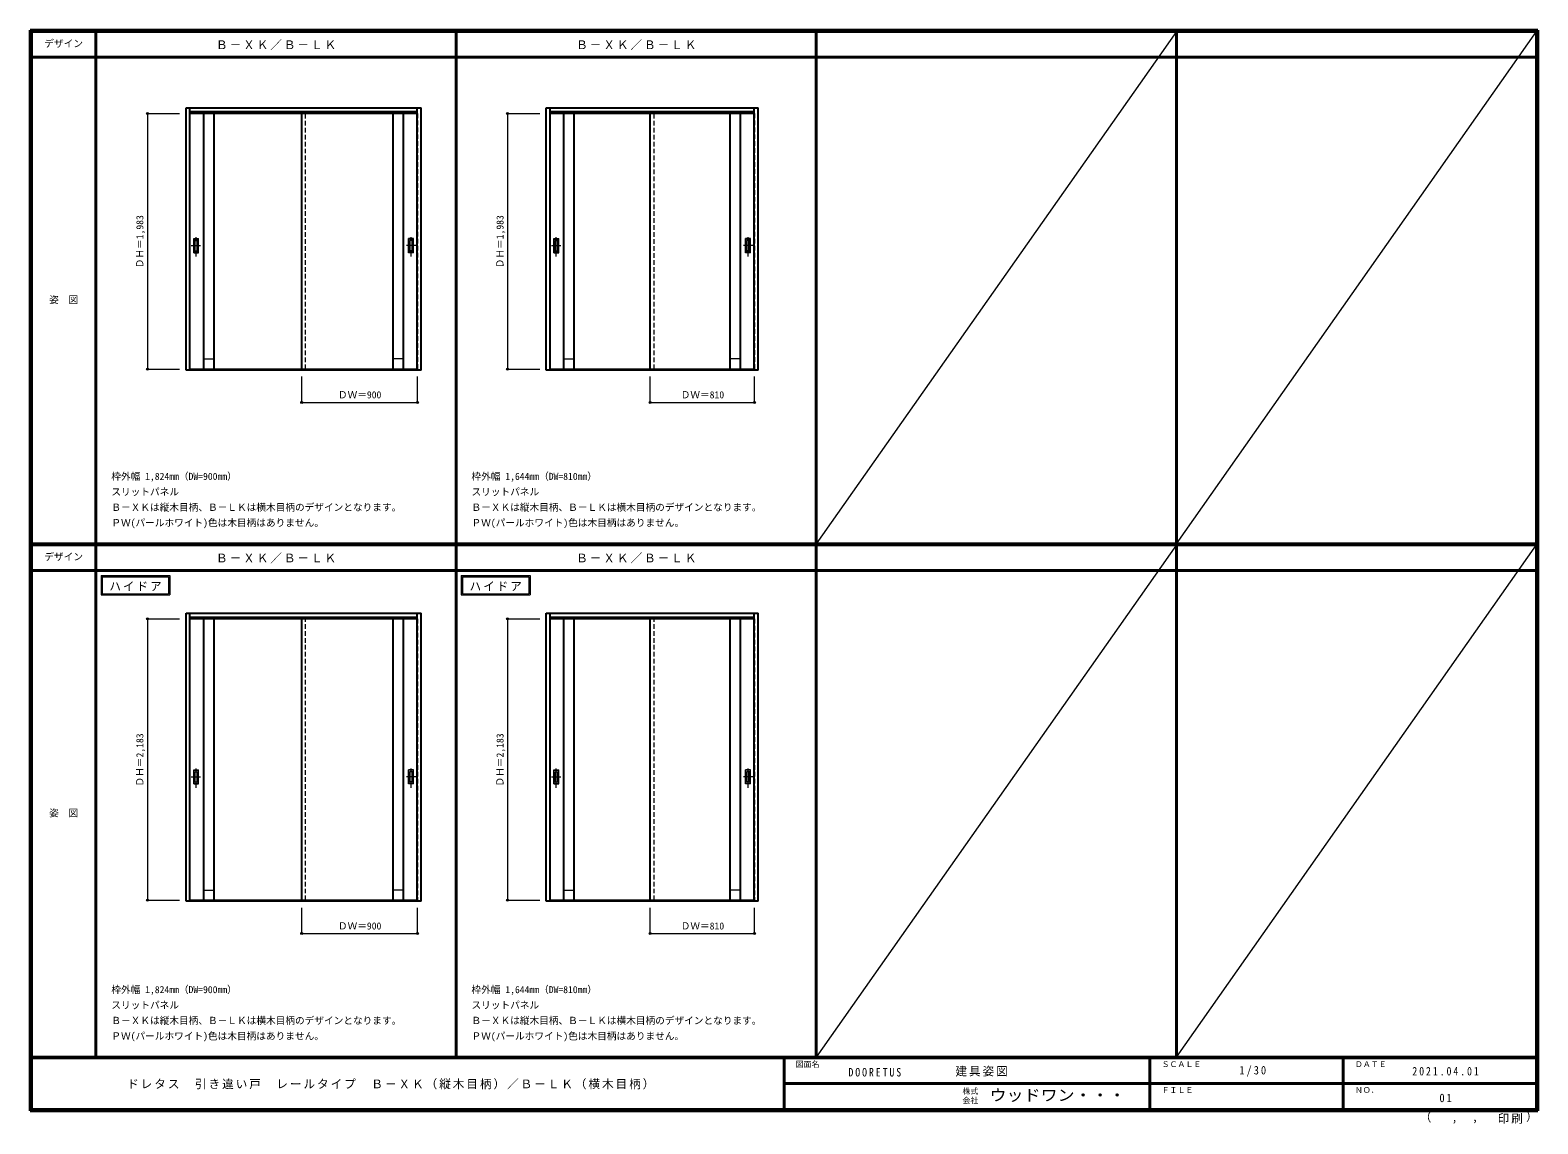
# Model space of a CAD drawing. Units: millimetres, scale not verified. Extents: x -6000 to 5700, y -4307 to 4175.
import ezdxf
from ezdxf.enums import TextEntityAlignment as Align

# ---------------------------------------------------------------- set-up
doc = ezdxf.new("R2010")
doc.units = ezdxf.units.MM
doc.header["$LTSCALE"] = 30
doc.header["$PDMODE"] = 32
doc.header["$PDSIZE"] = 15
doc.linetypes.add('CHAIN1', pattern=[8, 5, -1, 1, -1])
doc.linetypes.add('DASHED1', pattern=[1.8, 1.2, -0.6])
for name, color, linetype, lineweight in [('0-2_扉', 4, 'DASHED1', 9), ('0-3_仕上げ', 3, 'Continuous', 25), ('0-4_枠', 3, 'Continuous', 25), ('0-6_引手', 7, 'Continuous', 18), ('0-A_文字', 7, 'Continuous', 18), ('0-B_寸法', 4, 'Continuous', 9), ('F-1_枠', 6, 'Continuous', 40), ('F-A_文字', 7, 'Continuous', 18)]:
    doc.layers.add(name, color=color, linetype=linetype, lineweight=lineweight)
doc.styles.add('ＭＳ ゴシック', font='')
doc.styles.get('ＭＳ ゴシック').set_extended_font_data('MS Gothic')

msp = doc.modelspace()

# ---------------------------------------------------------------- linework, layer by layer
at = {"layer": '0-2_扉'}
for p, q in [((-4763, 3529), (-4763, 1546)), ((-4760, 3529), (-4763, 3529)), ((-3863, 1546), (-3863, 3529)), ((-2996, 3529), (-2993, 3529)), ((-2993, 3529), (-2993, 1546)), ((-1968, 3529), (-1968, 1546)), ((-1965, 3529), (-1968, 3529)), ((-1158, 1546), (-1158, 3529)), ((-381, 3529), (-378, 3529)), ((-4763, 1546), (-4760, 1546)), ((-2993, 1546), (-2996, 1546)), ((-1968, 1546), (-1965, 1546)), ((-4763, -390.25), (-4763, -2573.25)), ((-4760, -390.25), (-4763, -390.25)), ((-3863, -2573.25), (-3863, -390.25)), ((-2996, -390.25), (-2993, -390.25)), ((-2993, -390.25), (-2993, -2573.25)), ((-1968, -390.25), (-1968, -2573.25)), ((-1965, -390.25), (-1968, -390.25)), ((-1158, -2573.25), (-1158, -390.25)), ((-381, -390.25), (-378, -390.25)), ((-378, -390.25), (-378, -2573.25)), ((-4763, -2573.25), (-4760, -2573.25)), ((-2993, -2573.25), (-2996, -2573.25)), ((-1968, -2573.25), (-1965, -2573.25)), ((-378, -2573.25), (-381, -2573.25))]:
    msp.add_line(p, q, dxfattribs=at)
at = {"layer": '0-2_扉', "color": 3, "linetype": 'Continuous', "lineweight": 25}
for p, q in [((-2996, 3529), (-4760, 3529)), ((-3893, 1546), (-3893, 3529)), ((-381, 3529), (-1965, 3529)), ((-1188, 1546), (-1188, 3529)), ((-4760, 1546), (-2996, 1546)), ((-1965, 1546), (-381, 1546)), ((-2996, -390.25), (-4760, -390.25)), ((-3893, -2573.25), (-3893, -390.25)), ((-381, -390.25), (-1965, -390.25)), ((-1188, -2573.25), (-1188, -390.25)), ((-4760, -2573.25), (-2996, -2573.25)), ((-2996, -2573.05), (-2996, -2572.71)), ((-1965, -2573.25), (-381, -2573.25)), ((-381, -2573.05), (-381, -2572.71))]:
    msp.add_line(p, q, dxfattribs=at)
at = {"layer": '0-2_扉'}
msp.add_lwpolyline([(-378, 3529), (-378, 1546), (-381, 1546)], dxfattribs=at)
at = {"layer": '0-3_仕上げ'}
for p, q in [((-4653, 1546), (-4653, 3529)), ((-4573, 1546), (-4573, 3529)), ((-3183, 1546), (-3183, 3529)), ((-3103, 1546), (-3103, 3529)), ((-1858, 1546), (-1858, 3529)), ((-1778, 1546), (-1778, 3529)), ((-568, 1546), (-568, 3529)), ((-488, 1546), (-488, 3529)), ((-4653, -2573.47), (-4653, -390.25)), ((-4573, -2573.47), (-4573, -390.25)), ((-3183, -2573.47), (-3183, -390.25)), ((-3103, -2573.47), (-3103, -390.25)), ((-1858, -2573.47), (-1858, -390.25)), ((-1778, -2573.47), (-1778, -390.25)), ((-568, -2573.47), (-568, -390.25)), ((-488, -2573.47), (-488, -390.25))]:
    msp.add_line(p, q, dxfattribs=at)
at = {"layer": '0-3_仕上げ', "color": 7, "lineweight": 18}
for p, q in [((-4653, 1626), (-4573, 1626)), ((-3103, 1626), (-3183, 1626)), ((-1858, 1626), (-1778, 1626)), ((-488, 1626), (-568, 1626)), ((-4653, -2493.47), (-4573, -2493.47)), ((-3103, -2493.47), (-3183, -2493.47)), ((-1858, -2493.47), (-1778, -2493.47)), ((-488, -2493.47), (-568, -2493.47))]:
    msp.add_line(p, q, dxfattribs=at)
at = {"layer": '0-4_枠'}
for p, q in [((-4790, 1538), (-4790, 3573)), ((-4790, 3573), (-2966, 3573)), ((-4760, 1538), (-4760, 3573)), ((-4760, 3543), (-2996, 3543)), ((-2996, 1546.54), (-2996, 3573)), ((-2966, 1538), (-2966, 3573)), ((-1995, 1538), (-1995, 3573)), ((-1995, 3573), (-351, 3573)), ((-1965, 1538), (-1965, 3573)), ((-1965, 3543), (-381, 3543)), ((-381, 1546.54), (-381, 3573)), ((-351, 1538), (-351, 3573)), ((-4760, 1538), (-4790, 1538)), ((-2996, 1541), (-4760, 1541)), ((-2996, 1538), (-4760, 1538)), ((-2996, 1546.2), (-2996, 1546.54)), ((-2996, 1538), (-2996, 1546.2)), ((-2966, 1538), (-2996, 1538)), ((-1965, 1538), (-1995, 1538)), ((-381, 1541), (-1965, 1541)), ((-381, 1538), (-1965, 1538)), ((-381, 1546.2), (-381, 1546.54)), ((-381, 1538), (-381, 1546.2)), ((-351, 1538), (-381, 1538)), ((-4790, -346.25), (-2966, -346.25)), ((-4790, -2581.25), (-4790, -346.25)), ((-4760, -2581.25), (-4760, -346.25)), ((-2996, -2572.71), (-2996, -346.25)), ((-2966, -2581.25), (-2966, -346.25)), ((-1995, -2581.25), (-1995, -346.25)), ((-1995, -346.25), (-351, -346.25)), ((-1965, -2581.25), (-1965, -346.25)), ((-381, -2572.71), (-381, -346.25)), ((-351, -2581.25), (-351, -346.25)), ((-4760, -376.25), (-2996, -376.25)), ((-1965, -376.25), (-381, -376.25)), ((-2996, -2581.25), (-2996, -2573.05)), ((-381, -2581.25), (-381, -2573.05)), ((-4760, -2581.25), (-4790, -2581.25)), ((-2996, -2578.25), (-4760, -2578.25)), ((-2996, -2581.25), (-4760, -2581.25)), ((-2966, -2581.25), (-2996, -2581.25)), ((-1965, -2581.25), (-1995, -2581.25)), ((-381, -2578.25), (-1965, -2578.25)), ((-381, -2581.25), (-1965, -2581.25)), ((-351, -2581.25), (-381, -2581.25))]:
    msp.add_line(p, q, dxfattribs=at)
at = {"layer": '0-6_引手', "linetype": 'CHAIN1'}
for p, q in [((-4712, 2418.52), (-4712, 2589.37)), ((-3044, 2418.52), (-3044, 2589.37)), ((-1917, 2418.52), (-1917, 2589.37)), ((-429, 2418.52), (-429, 2589.37)), ((-4750.07, 2503.75), (-4677.56, 2503.75)), ((-3005.93, 2503.75), (-3078.44, 2503.75)), ((-1955.07, 2503.75), (-1882.56, 2503.75)), ((-390.93, 2503.75), (-463.44, 2503.75)), ((-4750.07, -1615.5), (-4677.56, -1615.5)), ((-4712, -1700.73), (-4712, -1529.88)), ((-3005.93, -1615.5), (-3078.44, -1615.5)), ((-3044, -1700.73), (-3044, -1529.88)), ((-1955.07, -1615.5), (-1882.56, -1615.5)), ((-1917, -1700.73), (-1917, -1529.88)), ((-390.93, -1615.5), (-463.44, -1615.5)), ((-429, -1700.73), (-429, -1529.88))]:
    msp.add_line(p, q, dxfattribs=at)
at = {"layer": '0-6_引手'}
for p, q in [((-4731, 2558.75), (-4693, 2558.75)), ((-4731, 2448.75), (-4731, 2558.75)), ((-4724.5, 2542.75), (-4699.5, 2542.75)), ((-4724.5, 2464.75), (-4724.5, 2542.75)), ((-4724.5, 2464.75), (-4699.5, 2464.75)), ((-4699.5, 2464.75), (-4699.5, 2542.75)), ((-4693, 2448.75), (-4693, 2558.75)), ((-3025, 2558.75), (-3063, 2558.75)), ((-3063, 2448.75), (-3063, 2558.75)), ((-3031.5, 2542.75), (-3056.5, 2542.75)), ((-3056.5, 2464.75), (-3056.5, 2542.75)), ((-3031.5, 2464.75), (-3056.5, 2464.75)), ((-3031.5, 2464.75), (-3031.5, 2542.75)), ((-3025, 2448.75), (-3025, 2558.75)), ((-1929.5, 2464.75), (-1929.5, 2542.75)), ((-1929.5, 2542.75), (-1904.5, 2542.75)), ((-1929.5, 2464.75), (-1904.5, 2464.75)), ((-1904.5, 2464.75), (-1904.5, 2542.75)), ((-1898, 2448.75), (-1898, 2558.75)), ((-410, 2558.75), (-448, 2558.75)), ((-448, 2448.75), (-448, 2558.75)), ((-416.5, 2542.75), (-441.5, 2542.75)), ((-441.5, 2464.75), (-441.5, 2542.75)), ((-416.5, 2464.75), (-441.5, 2464.75)), ((-416.5, 2464.75), (-416.5, 2542.75)), ((-410, 2448.75), (-410, 2558.75)), ((-4731, 2448.75), (-4693, 2448.75)), ((-3025, 2448.75), (-3063, 2448.75)), ((-1936, 2448.75), (-1898, 2448.75)), ((-410, 2448.75), (-448, 2448.75)), ((-4731, -1560.5), (-4693, -1560.5)), ((-4731, -1670.5), (-4731, -1560.5)), ((-4724.5, -1576.5), (-4699.5, -1576.5)), ((-4724.5, -1654.5), (-4724.5, -1576.5)), ((-4699.5, -1654.5), (-4699.5, -1576.5)), ((-4693, -1670.5), (-4693, -1560.5)), ((-3025, -1560.5), (-3063, -1560.5)), ((-3063, -1670.5), (-3063, -1560.5)), ((-3031.5, -1576.5), (-3056.5, -1576.5)), ((-3056.5, -1654.5), (-3056.5, -1576.5)), ((-3031.5, -1654.5), (-3031.5, -1576.5)), ((-3025, -1670.5), (-3025, -1560.5)), ((-1936, -1560.5), (-1898, -1560.5)), ((-1936, -1670.5), (-1936, -1560.5)), ((-1929.5, -1576.5), (-1904.5, -1576.5)), ((-1929.5, -1654.5), (-1929.5, -1576.5)), ((-1904.5, -1654.5), (-1904.5, -1576.5)), ((-1898, -1670.5), (-1898, -1560.5)), ((-410, -1560.5), (-448, -1560.5)), ((-448, -1670.5), (-448, -1560.5)), ((-416.5, -1576.5), (-441.5, -1576.5)), ((-441.5, -1654.5), (-441.5, -1576.5)), ((-416.5, -1654.5), (-416.5, -1576.5)), ((-410, -1670.5), (-410, -1560.5)), ((-4731, -1670.5), (-4693, -1670.5)), ((-4724.5, -1654.5), (-4699.5, -1654.5)), ((-3025, -1670.5), (-3063, -1670.5)), ((-3031.5, -1654.5), (-3056.5, -1654.5)), ((-1936, -1670.5), (-1898, -1670.5)), ((-1929.5, -1654.5), (-1904.5, -1654.5)), ((-410, -1670.5), (-448, -1670.5)), ((-416.5, -1654.5), (-441.5, -1654.5))]:
    msp.add_line(p, q, dxfattribs=at)
at = {"layer": '0-6_引手', "linetype": 'DASHED1'}
for p, q in [((-4696, 2452.75), (-4696, 2554.75)), ((-3060, 2452.75), (-3060, 2554.75)), ((-1933, 2554.75), (-1901, 2554.75)), ((-1933, 2452.75), (-1933, 2554.75)), ((-445, 2452.75), (-445, 2554.75)), ((-4728, 2452.75), (-4696, 2452.75)), ((-3028, 2452.75), (-3060, 2452.75)), ((-413, 2452.75), (-445, 2452.75)), ((-4696, -1666.5), (-4696, -1564.5)), ((-3060, -1666.5), (-3060, -1564.5)), ((-1901, -1666.5), (-1901, -1564.5)), ((-445, -1666.5), (-445, -1564.5)), ((-4728, -1666.5), (-4696, -1666.5)), ((-3028, -1666.5), (-3060, -1666.5)), ((-1933, -1666.5), (-1901, -1666.5)), ((-413, -1666.5), (-445, -1666.5))]:
    msp.add_line(p, q, dxfattribs=at)
for points in [[(-4728, 2452.75), (-4728, 2554.75), (-4696, 2554.75)], [(-3028, 2452.75), (-3028, 2554.75), (-3060, 2554.75)], [(-1933, 2452.75), (-1901, 2452.75), (-1901, 2554.75)], [(-413, 2452.75), (-413, 2554.75), (-445, 2554.75)], [(-4728, -1666.5), (-4728, -1564.5), (-4696, -1564.5)], [(-3028, -1666.5), (-3028, -1564.5), (-3060, -1564.5)], [(-1933, -1666.5), (-1933, -1564.5), (-1901, -1564.5)], [(-413, -1666.5), (-413, -1564.5), (-445, -1564.5)]]:
    msp.add_lwpolyline(points, dxfattribs=at)
at = {"layer": '0-6_引手'}
msp.add_lwpolyline([(-1936, 2448.75), (-1936, 2558.75), (-1898, 2558.75)], dxfattribs=at)
at = {"layer": '0-A_文字'}
for p, q in [((-5450, -55.5), (-5450, -205.5)), ((-5440, -65.5), (-4925.67, -65.5)), ((-4925.67, -65.5), (-4925.67, -195.5)), ((-2655, -55.5), (-2655, -205.5)), ((-2645, -65.5), (-2130.67, -65.5)), ((-2130.67, -65.5), (-2130.67, -195.5)), ((-5450, -205.5), (-4915.67, -205.5)), ((-2655, -205.5), (-2120.67, -205.5))]:
    msp.add_line(p, q, dxfattribs=at)
for points in [[(-5450, -55.5), (-4915.67, -55.5), (-4915.67, -205.5)], [(-5440, -65.5), (-5440, -195.5), (-4925.67, -195.5)], [(-2655, -55.5), (-2120.67, -55.5), (-2120.67, -205.5)], [(-2645, -65.5), (-2645, -195.5), (-2130.67, -195.5)]]:
    msp.add_lwpolyline(points, dxfattribs=at)
at = {"layer": '0-B_寸法'}
for p, q in [((-5090, 3529), (-4840, 3529)), ((-5090, 3529), (-5090, 1546)), ((-2295, 3529), (-2045, 3529)), ((-2295, 3529), (-2295, 1546)), ((-5090, 1546), (-4840, 1546)), ((-2295, 1546), (-2045, 1546)), ((-3893, 1288), (-3893, 1488)), ((-2993, 1288), (-2993, 1488)), ((-1188, 1288), (-1188, 1488)), ((-378, 1288), (-378, 1488)), ((-3893, 1288), (-2993, 1288)), ((-1188, 1288), (-378, 1288)), ((-5090, -390.25), (-4840, -390.25)), ((-5090, -390.25), (-5090, -2573.25)), ((-2295, -390.25), (-2045, -390.25)), ((-2295, -390.25), (-2295, -2573.25)), ((-5090, -2573.25), (-4840, -2573.25)), ((-2295, -2573.25), (-2045, -2573.25)), ((-3893, -2831.25), (-3893, -2631.25)), ((-2993, -2831.25), (-2993, -2631.25)), ((-1188, -2831.25), (-1188, -2631.25)), ((-378, -2831.25), (-378, -2631.25)), ((-3893, -2831.25), (-2993, -2831.25)), ((-1188, -2831.25), (-378, -2831.25))]:
    msp.add_line(p, q, dxfattribs=at)
at = {"layer": '0-B_寸法', "color": 7}
for p in [(-5090, 3529), (-2295, 3529), (-5090, 1546), (-2295, 1546), (-3893, 1288), (-2993, 1288), (-1188, 1288), (-378, 1288), (-5090, -390.25), (-2295, -390.25), (-5090, -2573.25), (-2295, -2573.25), (-3893, -2831.25), (-2993, -2831.25), (-1188, -2831.25), (-378, -2831.25)]:
    msp.add_point(p, dxfattribs=at)
at = {"layer": 'F-1_枠'}
for p, q in [((-6000, 4175), (5700, 4175)), ((-6000, 4175), (-6000, -4205)), ((-6000, 4170), (5700, 4170)), ((-6000, 4165), (5700, 4165)), ((-5995, 4175), (-5995, -4205)), ((-5990, 4175), (-5990, -4205)), ((-5490, 4175), (-5490, -3790)), ((-2695, -3790), (-2695, 4175)), ((100, -3790), (100, 4175)), ((2895, -3790), (2895, 4175)), ((5690, 4175), (5690, -4205)), ((5695, 4175), (5695, -4205)), ((5700, 4175), (5700, -4205)), ((-6000, 3965), (5700, 3965)), ((-6000, 190.5), (5700, 190.5)), ((-6000, 187.5), (5700, 187.5)), ((-6000, 184.5), (5700, 184.5)), ((-6000, -15.5), (5700, -15.5)), ((5700, -3790), (-6000, -3790)), ((5700, -3795), (-6000, -3795)), ((-150, -3795), (-150, -4195)), ((2690, -3795), (2690, -4195)), ((4190, -3795), (4190, -4195)), ((-150, -3995), (5690, -3995.01)), ((5700, -4195), (-6000, -4195)), ((5700, -4200), (-6000, -4200)), ((5700, -4205), (-6000, -4205))]:
    msp.add_line(p, q, dxfattribs=at)
at = {"layer": 'F-A_文字'}
for p, q in [((2895, 4165), (100, 190.5)), ((2895, 190.5), (5690, 4165)), ((2895, 184.5), (100, -3790)), ((2895, -3790), (5690, 184.5))]:
    msp.add_line(p, q, dxfattribs=at)

# ---------------------------------------------------------------- texts
at = {"layer": '0-A_文字', "style": 'ＭＳ ゴシック'}
for s, p in [('枠外幅 1,824mm（DW=900mm）', (-5370, 670.5)), ('枠外幅 1,644mm（DW=810mm）', (-2575, 670.5)), ('スリットパネル', (-5370, 550.5)), ('スリットパネル', (-2575, 550.5)), ('Ｂ－ＸＫは縦木目柄、Ｂ－ＬＫは横木目柄のデザインとなります。', (-5370, 430.5)), ('Ｂ－ＸＫは縦木目柄、Ｂ－ＬＫは横木目柄のデザインとなります。', (-2575, 430.5)), ('ＰＷ(パールホワイト)色は木目柄はありません。', (-5370, 310.5)), ('ＰＷ(パールホワイト)色は木目柄はありません。', (-2575, 310.5)), ('枠外幅 1,824mm（DW=900mm）', (-5370, -3310)), ('枠外幅 1,644mm（DW=810mm）', (-2575, -3310)), ('スリットパネル', (-5370, -3430)), ('スリットパネル', (-2575, -3430)), ('Ｂ－ＸＫは縦木目柄、Ｂ－ＬＫは横木目柄のデザインとなります。', (-5370, -3550)), ('Ｂ－ＸＫは縦木目柄、Ｂ－ＬＫは横木目柄のデザインとなります。', (-2575, -3550)), ('ＰＷ(パールホワイト)色は木目柄はありません。', (-5370, -3670)), ('ＰＷ(パールホワイト)色は木目柄はありません。', (-2575, -3670))]:
    msp.add_text(s, height=54.99, dxfattribs=at).set_placement(p, align=Align.BOTTOM_LEFT)
at = {"layer": '0-A_文字', "char_height": 65.98, "attachment_point": 7, "style": 'ＭＳ ゴシック'}
for s, insert in [('\\T1.17;Ｂ－ＸＫ／Ｂ－ＬＫ', (-4557.5, 4020)), ('\\T1.17;Ｂ－ＸＫ／Ｂ－ＬＫ', (-1762.5, 4020)), ('\\T1.17;Ｂ－ＸＫ／Ｂ－ＬＫ', (-4557.5, 39.5)), ('\\T1.17;Ｂ－ＸＫ／Ｂ－ＬＫ', (-1762.5, 39.5)), ('\\T1.17;ハイドア', (-5385.34, -175.5)), ('\\T1.17;ハイドア', (-2590.34, -175.5))]:
    msp.add_mtext(s, dxfattribs=dict(at, insert=insert))
at = {"layer": '0-B_寸法', "color": 7, "style": 'ＭＳ ゴシック'}
for s, p in [('ＤＨ＝1,983', (-5105, 2328.25)), ('ＤＨ＝1,983', (-2310, 2328.25)), ('ＤＨ＝2,183', (-5105, -1691)), ('ＤＨ＝2,183', (-2310, -1691))]:
    msp.add_text(s, height=54.99, rotation=90, dxfattribs=at).set_placement(p, align=Align.BOTTOM_LEFT)
for s, p in [('ＤＷ＝900', (-3611.75, 1303)), ('ＤＷ＝810', (-951.75, 1303)), ('ＤＷ＝900', (-3611.75, -2816.25)), ('ＤＷ＝810', (-951.75, -2816.25))]:
    msp.add_text(s, height=54.99, dxfattribs=at).set_placement(p, align=Align.BOTTOM_LEFT)
at = {"layer": 'F-A_文字', "style": 'ＭＳ ゴシック'}
for s, height, p in [('デザイン', 54.99, (-5890, 4027.5)), ('姿\u3000図', 54.99, (-5852.5, 2040.25)), ('デザイン', 54.99, (-5890, 47)), ('姿\u3000図', 54.99, (-5852.5, -1940.25)), ('図面名', 43.99, (-60, -3880)), ('ＳＣＡＬＥ', 43.99, (2780, -3880)), ('ＤＡＴＥ', 43.99, (4280, -3880)), ('株式', 43.99, (1235, -4089)), ('ＦＩＬＥ', 43.99, (2780, -4080)), ('ＮＯ．', 43.99, (4280, -4080)), ('会社', 43.99, (1235, -4161)), ('（', 65.98, (4784.03, -4308.31)), ('）', 65.98, (5608.4, -4304.13)), (',', 65.98, (5031.28, -4308.31)), (',', 65.98, (5190.2, -4305.53))]:
    msp.add_text(s, height=height, dxfattribs=at).set_placement(p, align=Align.BOTTOM_LEFT)
at = {"layer": 'F-A_文字', "style": 'ＭＳ ゴシック', "width": 1.1}
msp.add_text('ウッドワン・・・', height=87.98, dxfattribs=at).set_placement((1445, -4155), align=Align.BOTTOM_LEFT)
at = {"layer": 'F-A_文字', "char_height": 65.98, "attachment_point": 7, "style": 'ＭＳ ゴシック'}
for s, insert in [('\\T1.17;建具姿図', (1180.42, -3940)), ('\\T1.38;\\W0.9;1/30', (3383.75, -3940)), ('\\T1.17;ドレタス\u3000引き違い戸\u3000レールタイプ\u3000Ｂ－ＸＫ（縦木目柄）／Ｂ－ＬＫ（横木目柄）', (-5247.55, -4040)), ('\\T1.39;\\W0.85;DOORETUS', (350, -3940.79)), ('\\T1.39;\\W0.85;2021.04.01', (4726.25, -3932.5)), ('\\T1.36;\\W0.9;01', (4936.25, -4140)), ('\\T1.17;印刷', (5388.15, -4306.92))]:
    msp.add_mtext(s, dxfattribs=dict(at, insert=insert))

doc.saveas('drawing.dxf')
